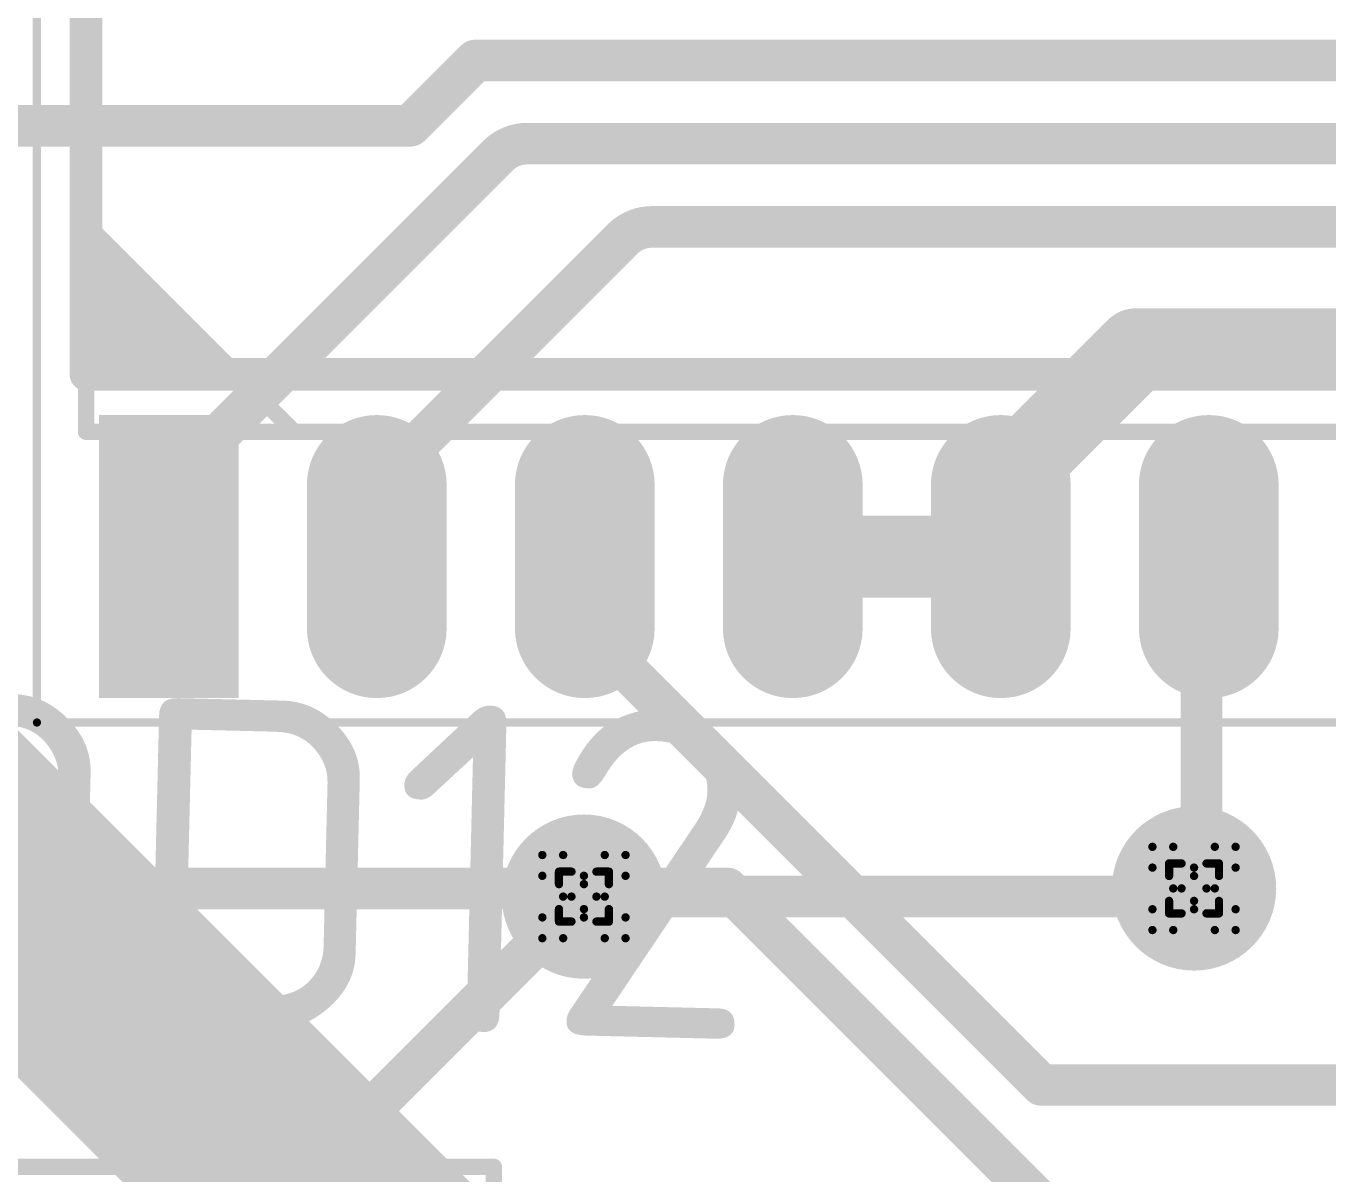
# Model space of a CAD drawing. Header units: millimetres. Extents: x 3219 to 51106, y -14166 to 2063.
# Drawn here: x 5580.42 to 5588.37, y 1772.31 to 1779.32 of the extents above; entities that cross this region are included whole.
import ezdxf

# ---------------------------------------------------------------- set-up
doc = ezdxf.new("R2010")
doc.units = ezdxf.units.MM
doc.layers.get('0').update_dxf_attribs({"lineweight": 53})
for name, color, linetype in [('Bottom Layer', 5, 'Continuous'), ('Bottom Solder', 6, 'Continuous'), ('Drill Drawing', 1, 'Continuous'), ('Mechanical 13', 56, 'Continuous'), ('Mechanical 15', 56, 'Continuous'), ('Multi-Layer', 9, 'Continuous'), ('Top Layer', 1, 'Continuous'), ('Top Overlay', 2, 'Continuous'), ('Top Paste', 8, 'Continuous'), ('Top Solder', 216, 'Continuous')]:
    doc.layers.add(name, color=color, linetype=linetype)
doc.styles.add('GOST type B', font='GOST_B.TTF', dxfattribs={"height": 3.5})

# ---------------------------------------------------------------- blocks, each defined once
blk = doc.blocks.new('16_SOIC_92')
at = {"layer": 'Top Layer'}
blk.add_hatch(color=1, dxfattribs=at).paths.add_polyline_path([(-3.4745, 4.77), (-1.9495, 4.77), (-1.9495, 4.12), (-3.4745, 4.12)])
h = blk.add_hatch(color=1, dxfattribs=at)
edge = h.paths.add_edge_path()
edge.add_arc((-3.1495, 3.175), 0.325, 90, 270)
edge.add_line((-3.1495, 2.85), (-2.2745, 2.85))
edge.add_arc((-2.2745, 3.175), 0.325, 270, 450)
edge.add_line((-2.2745, 3.5), (-3.1495, 3.5))
h = blk.add_hatch(color=1, dxfattribs=at)
edge = h.paths.add_edge_path()
edge.add_arc((-3.1495, 1.905), 0.325, 90, 270)
edge.add_line((-3.1495, 1.58), (-2.2745, 1.58))
edge.add_arc((-2.2745, 1.905), 0.325, 270, 450)
edge.add_line((-2.2745, 2.23), (-3.1495, 2.23))
h = blk.add_hatch(color=1, dxfattribs=at)
edge = h.paths.add_edge_path()
edge.add_arc((-3.1495, 0.635), 0.325, 90, 270)
edge.add_line((-3.1495, 0.31), (-2.2745, 0.31))
edge.add_arc((-2.2745, 0.635), 0.325, 270, 450)
edge.add_line((-2.2745, 0.96), (-3.1495, 0.96))
h = blk.add_hatch(color=1, dxfattribs=at)
edge = h.paths.add_edge_path()
edge.add_arc((-3.1495, -0.635), 0.325, 90, 270)
edge.add_line((-3.1495, -0.96), (-2.2745, -0.96))
edge.add_arc((-2.2745, -0.635), 0.325, 270, 450)
edge.add_line((-2.2745, -0.31), (-3.1495, -0.31))
h = blk.add_hatch(color=1, dxfattribs=at)
edge = h.paths.add_edge_path()
edge.add_arc((-3.1495, -1.905), 0.325, 90, 270)
edge.add_line((-3.1495, -2.23), (-2.2745, -2.23))
edge.add_arc((-2.2745, -1.905), 0.325, 270, 450)
edge.add_line((-2.2745, -1.58), (-3.1495, -1.58))
at = {"layer": 'Top Overlay'}
blk.add_hatch(color=2, dxfattribs=at).paths.add_polyline_path([(-1.56, 4.86), (-1.56, 4.14), (-0.84, 4.86)])
at = {"layer": 'Top Paste'}
blk.add_hatch(color=8, dxfattribs=at).paths.add_polyline_path([(-3.4745, 4.77), (-1.9495, 4.77), (-1.9495, 4.12), (-3.4745, 4.12)])
h = blk.add_hatch(color=8, dxfattribs=at)
edge = h.paths.add_edge_path()
edge.add_arc((-3.1495, 3.175), 0.325, 90, 270)
edge.add_line((-3.1495, 2.85), (-2.2745, 2.85))
edge.add_arc((-2.2745, 3.175), 0.325, 270, 450)
edge.add_line((-2.2745, 3.5), (-3.1495, 3.5))
h = blk.add_hatch(color=8, dxfattribs=at)
edge = h.paths.add_edge_path()
edge.add_arc((-3.1495, 1.905), 0.325, 90, 270)
edge.add_line((-3.1495, 1.58), (-2.2745, 1.58))
edge.add_arc((-2.2745, 1.905), 0.325, 270, 450)
edge.add_line((-2.2745, 2.23), (-3.1495, 2.23))
h = blk.add_hatch(color=8, dxfattribs=at)
edge = h.paths.add_edge_path()
edge.add_arc((-3.1495, 0.635), 0.325, 90, 270)
edge.add_line((-3.1495, 0.31), (-2.2745, 0.31))
edge.add_arc((-2.2745, 0.635), 0.325, 270, 450)
edge.add_line((-2.2745, 0.96), (-3.1495, 0.96))
h = blk.add_hatch(color=8, dxfattribs=at)
edge = h.paths.add_edge_path()
edge.add_arc((-3.1495, -0.635), 0.325, 90, 270)
edge.add_line((-3.1495, -0.96), (-2.2745, -0.96))
edge.add_arc((-2.2745, -0.635), 0.325, 270, 450)
edge.add_line((-2.2745, -0.31), (-3.1495, -0.31))
h = blk.add_hatch(color=8, dxfattribs=at)
edge = h.paths.add_edge_path()
edge.add_arc((-3.1495, -1.905), 0.325, 90, 270)
edge.add_line((-3.1495, -2.23), (-2.2745, -2.23))
edge.add_arc((-2.2745, -1.905), 0.325, 270, 450)
edge.add_line((-2.2745, -1.58), (-3.1495, -1.58))
at = {"layer": 'Top Solder'}
blk.add_hatch(color=216, dxfattribs=at).paths.add_polyline_path([(-3.5761, 4.8716), (-1.8479, 4.8716), (-1.8479, 4.0184), (-3.5761, 4.0184)])
h = blk.add_hatch(color=216, dxfattribs=at)
edge = h.paths.add_edge_path()
edge.add_arc((-3.1495, 3.175), 0.4266, 90, 270)
edge.add_line((-3.1495, 2.7484), (-2.2745, 2.7484))
edge.add_arc((-2.2745, 3.175), 0.4266, 270, 450)
edge.add_line((-2.2745, 3.6016), (-3.1495, 3.6016))
h = blk.add_hatch(color=216, dxfattribs=at)
edge = h.paths.add_edge_path()
edge.add_arc((-3.1495, 1.905), 0.4266, 90, 270)
edge.add_line((-3.1495, 1.4784), (-2.2745, 1.4784))
edge.add_arc((-2.2745, 1.905), 0.4266, 270, 450)
edge.add_line((-2.2745, 2.3316), (-3.1495, 2.3316))
h = blk.add_hatch(color=216, dxfattribs=at)
edge = h.paths.add_edge_path()
edge.add_arc((-3.1495, 0.635), 0.4266, 90, 270)
edge.add_line((-3.1495, 0.2084), (-2.2745, 0.2084))
edge.add_arc((-2.2745, 0.635), 0.4266, 270, 450)
edge.add_line((-2.2745, 1.0616), (-3.1495, 1.0616))
h = blk.add_hatch(color=216, dxfattribs=at)
edge = h.paths.add_edge_path()
edge.add_arc((-3.1495, -0.635), 0.4266, 90, 270)
edge.add_line((-3.1495, -1.0616), (-2.2745, -1.0616))
edge.add_arc((-2.2745, -0.635), 0.4266, 270, 450)
edge.add_line((-2.2745, -0.2084), (-3.1495, -0.2084))
h = blk.add_hatch(color=216, dxfattribs=at)
edge = h.paths.add_edge_path()
edge.add_arc((-3.1495, -1.905), 0.4266, 90, 270)
edge.add_line((-3.1495, -2.3316), (-2.2745, -2.3316))
edge.add_arc((-2.2745, -1.905), 0.4266, 270, 450)
edge.add_line((-2.2745, -1.4784), (-3.1495, -1.4784))
at = {"layer": 'Mechanical 13'}
for points in [[(-0.68, 4.95, 0.1, 0.1, 0), (-1.95, 3.68, 0.1, 0.1, 0)], [(-1.95, 4.95, 0.1, 0.1, 0), (-1.95, -4.95, 0.1, 0.1, 0)], [(-1.95, 4.95, 0.1, 0.1, 0), (1.95, 4.95, 0.1, 0.1, 0)]]:
    blk.add_lwpolyline(points, format="xyseb", dxfattribs=at)
for points in [[(-1.975, 4.95, 0.05, 0.05, 1), (-1.925, 4.95, 0.05, 0.05, 1)], [(-1.975, 4.95, 0.05, 0.05, 1), (-1.925, 4.95, 0.05, 0.05, 1)], [(-0.705, 4.95, 0.05, 0.05, 1), (-0.655, 4.95, 0.05, 0.05, 1)], [(-1.975, 3.68, 0.05, 0.05, 1), (-1.925, 3.68, 0.05, 0.05, 1)]]:
    blk.add_lwpolyline(points, format="xyseb", close=True, dxfattribs=at)
at = {"layer": 'Mechanical 15'}
for points in [[(-3.725, 5.25, 0.05, 0.05, 0), (-3.725, -5.25, 0.05, 0.05, 0)], [(-3.725, 5.25, 0.05, 0.05, 0), (3.725, 5.25, 0.05, 0.05, 0)]]:
    blk.add_lwpolyline(points, format="xyseb", dxfattribs=at)
blk.add_lwpolyline([(-3.7375, 5.25, 0.025, 0.025, 1), (-3.7125, 5.25, 0.025, 0.025, 1)], format="xyseb", close=True, dxfattribs=at)
blk.add_lwpolyline([(-3.7375, 5.25, 0.025, 0.025, 1), (-3.7125, 5.25, 0.025, 0.025, 1)], format="xyseb", close=True, dxfattribs=at)
at = {"layer": 'Top Overlay'}
for points in [[(-1.6, 4.95, 0.2, 0.2, 0), (-1.6, -4.95, 0.2, 0.2, 0)], [(-1.6, 4.95, 0.2, 0.2, 0), (1.6, 4.95, 0.2, 0.2, 0)]]:
    blk.add_lwpolyline(points, format="xyseb", dxfattribs=at)
blk.add_lwpolyline([(-1.65, 4.95, 0.1, 0.1, 1), (-1.55, 4.95, 0.1, 0.1, 1)], format="xyseb", close=True, dxfattribs=at)
blk.add_lwpolyline([(-1.65, 4.95, 0.1, 0.1, 1), (-1.55, 4.95, 0.1, 0.1, 1)], format="xyseb", close=True, dxfattribs=at)
blk = doc.blocks.new('_10_17__L5_6_121')
at = {"layer": 'Bottom Layer'}
h = blk.add_hatch(color=5, dxfattribs=at)
edge = h.paths.add_edge_path()
edge.add_arc((0, 0), 0.5, 0, 360)
h = blk.add_hatch(color=5, dxfattribs=at)
edge = h.paths.add_edge_path()
edge.add_arc((5, 0), 0.5, 0, 360)
at = {"layer": 'Bottom Solder'}
h = blk.add_hatch(color=6, dxfattribs=at)
edge = h.paths.add_edge_path()
edge.add_arc((0, 0), 0.6016, 0, 360)
h = blk.add_hatch(color=6, dxfattribs=at)
edge = h.paths.add_edge_path()
edge.add_arc((5, 0), 0.6016, 0, 360)
at = {"layer": 'Multi-Layer'}
h = blk.add_hatch(color=9, dxfattribs=at)
edge = h.paths.add_edge_path()
edge.add_arc((0, 0), 0.5, 0, 360)
h = blk.add_hatch(color=9, dxfattribs=at)
edge = h.paths.add_edge_path()
edge.add_arc((5, 0), 0.5, 0, 360)
at = {"layer": 'Top Layer'}
h = blk.add_hatch(color=1, dxfattribs=at)
edge = h.paths.add_edge_path()
edge.add_arc((0, 0), 0.5, 0, 360)
h = blk.add_hatch(color=1, dxfattribs=at)
edge = h.paths.add_edge_path()
edge.add_arc((5, 0), 0.5, 0, 360)
at = {"layer": 'Top Solder'}
h = blk.add_hatch(color=216, dxfattribs=at)
edge = h.paths.add_edge_path()
edge.add_arc((0, 0), 0.6016, 0, 360)
h = blk.add_hatch(color=216, dxfattribs=at)
edge = h.paths.add_edge_path()
edge.add_arc((5, 0), 0.6016, 0, 360)
at = {"layer": 'Mechanical 13'}
for points in [[(-0.3, -1, 0.1, 0.1, 0), (-0.3, 1, 0.1, 0.1, 0)], [(-0.3, 1, 0.1, 0.1, 0), (5.3, 1, 0.1, 0.1, 0)], [(5.3, 1, 0.1, 0.1, 0), (5.3, -1, 0.1, 0.1, 0)], [(-0.3, -1, 0.1, 0.1, 0), (5.3, -1, 0.1, 0.1, 0)]]:
    blk.add_lwpolyline(points, format="xyseb", dxfattribs=at)
for points in [[(-0.325, 1, 0.05, 0.05, 1), (-0.275, 1, 0.05, 0.05, 1)], [(-0.325, 1, 0.05, 0.05, 1), (-0.275, 1, 0.05, 0.05, 1)], [(5.275, 1, 0.05, 0.05, 1), (5.325, 1, 0.05, 0.05, 1)], [(5.275, 1, 0.05, 0.05, 1), (5.325, 1, 0.05, 0.05, 1)], [(-0.325, -1, 0.05, 0.05, 1), (-0.275, -1, 0.05, 0.05, 1)], [(-0.325, -1, 0.05, 0.05, 1), (-0.275, -1, 0.05, 0.05, 1)], [(5.275, -1, 0.05, 0.05, 1), (5.325, -1, 0.05, 0.05, 1)], [(5.275, -1, 0.05, 0.05, 1), (5.325, -1, 0.05, 0.05, 1)]]:
    blk.add_lwpolyline(points, format="xyseb", close=True, dxfattribs=at)
at = {"layer": 'Top Overlay'}
for points in [[(-0.3, 1, 0.1, 0.1, 0), (-0.3, 0.7, 0.1, 0.1, 0)], [(-0.3, 1, 0.1, 0.1, 0), (5.3, 1, 0.1, 0.1, 0)], [(5.3, 1, 0.1, 0.1, 0), (5.3, 0.7, 0.1, 0.1, 0)], [(-0.3, -1, 0.1, 0.1, 0), (-0.3, -0.7, 0.1, 0.1, 0)], [(5.3, -1, 0.1, 0.1, 0), (5.3, -0.7, 0.1, 0.1, 0)], [(-0.3, -1, 0.1, 0.1, 0), (5.3, -1, 0.1, 0.1, 0)]]:
    blk.add_lwpolyline(points, format="xyseb", dxfattribs=at)
for points in [[(-0.325, 1, 0.05, 0.05, 1), (-0.275, 1, 0.05, 0.05, 1)], [(-0.325, 1, 0.05, 0.05, 1), (-0.275, 1, 0.05, 0.05, 1)], [(5.275, 1, 0.05, 0.05, 1), (5.325, 1, 0.05, 0.05, 1)], [(5.275, 1, 0.05, 0.05, 1), (5.325, 1, 0.05, 0.05, 1)], [(-0.325, 0.7, 0.05, 0.05, 1), (-0.275, 0.7, 0.05, 0.05, 1)], [(5.275, 0.7, 0.05, 0.05, 1), (5.325, 0.7, 0.05, 0.05, 1)], [(-0.325, -0.7, 0.05, 0.05, 1), (-0.275, -0.7, 0.05, 0.05, 1)], [(5.275, -0.7, 0.05, 0.05, 1), (5.325, -0.7, 0.05, 0.05, 1)], [(-0.325, -1, 0.05, 0.05, 1), (-0.275, -1, 0.05, 0.05, 1)], [(-0.325, -1, 0.05, 0.05, 1), (-0.275, -1, 0.05, 0.05, 1)], [(5.275, -1, 0.05, 0.05, 1), (5.325, -1, 0.05, 0.05, 1)], [(5.275, -1, 0.05, 0.05, 1), (5.325, -1, 0.05, 0.05, 1)]]:
    blk.add_lwpolyline(points, format="xyseb", close=True, dxfattribs=at)

msp = doc.modelspace()

# ---------------------------------------------------------------- hatches: boundary and pattern name
at = {"layer": 'Bottom Layer'}
h = msp.add_hatch(color=5, dxfattribs=at)
edge = h.paths.add_edge_path()
edge.add_arc((5587.5535, 1774.0581), 0.4, 0, 360)
h = msp.add_hatch(color=5, dxfattribs=at)
edge = h.paths.add_edge_path()
edge.add_arc((5583.8285, 1774.0081), 0.4, 0, 360)
at = {"layer": 'Bottom Solder'}
h = msp.add_hatch(color=6, dxfattribs=at)
edge = h.paths.add_edge_path()
edge.add_arc((5583.8285, 1774.0081), 0.5016, 0, 360)
h = msp.add_hatch(color=6, dxfattribs=at)
edge = h.paths.add_edge_path()
edge.add_arc((5587.5535, 1774.0581), 0.5016, 0, 360)
at = {"layer": 'Top Layer'}
h = msp.add_hatch(color=1, dxfattribs=at)
edge = h.paths.add_edge_path()
edge.add_arc((5587.5535, 1774.0581), 0.4, 0, 360)
h = msp.add_hatch(color=1, dxfattribs=at)
edge = h.paths.add_edge_path()
edge.add_arc((5583.8285, 1774.0081), 0.4, 0, 360)
at = {"layer": 'Top Solder'}
h = msp.add_hatch(color=216, dxfattribs=at)
edge = h.paths.add_edge_path()
edge.add_arc((5583.8285, 1774.0081), 0.5016, 0, 360)
h = msp.add_hatch(color=216, dxfattribs=at)
edge = h.paths.add_edge_path()
edge.add_arc((5587.5535, 1774.0581), 0.5016, 0, 360)

# ---------------------------------------------------------------- linework, layer by layer
at = {"layer": 'Bottom Layer'}
for points in [[(5579.2285, 1775.1081, 1.5, 1.5, 0), (5582.9785, 1771.3581, 1.5, 1.5, 0)], [(5587.5035, 1774.0081, 0.254, 0.254, 0), (5587.5535, 1774.0581, 0.254, 0.254, 0)], [(5583.8285, 1774.0081, 0.254, 0.254, 0), (5587.5035, 1774.0081, 0.254, 0.254, 0)]]:
    msp.add_lwpolyline(points, format="xyseb", dxfattribs=at)
for points in [[(5587.49, 1774.0581, 0.127, 0.127, 1), (5587.617, 1774.0581, 0.127, 0.127, 1)], [(5583.765, 1774.0081, 0.127, 0.127, 1), (5583.892, 1774.0081, 0.127, 0.127, 1)], [(5587.44, 1774.0081, 0.127, 0.127, 1), (5587.567, 1774.0081, 0.127, 0.127, 1)], [(5587.44, 1774.0081, 0.127, 0.127, 1), (5587.567, 1774.0081, 0.127, 0.127, 1)]]:
    msp.add_lwpolyline(points, format="xyseb", close=True, dxfattribs=at)
at = {"layer": 'Drill Drawing'}
for points in [[(5587.2995, 1774.1851, 0.0508, 0.0508, 0), (5587.2995, 1774.3121, 0.0508, 0.0508, 0)], [(5587.2995, 1774.3121, 0.0508, 0.0508, 0), (5587.4265, 1774.3121, 0.0508, 0.0508, 0)], [(5587.4265, 1774.3121, 0.0508, 0.0508, 0), (5587.5535, 1774.1851, 0.0508, 0.0508, 0)], [(5587.5535, 1774.1851, 0.0508, 0.0508, 0), (5587.6805, 1774.3121, 0.0508, 0.0508, 0)], [(5587.6805, 1774.3121, 0.0508, 0.0508, 0), (5587.8075, 1774.3121, 0.0508, 0.0508, 0)], [(5587.8075, 1774.1851, 0.0508, 0.0508, 0), (5587.8075, 1774.3121, 0.0508, 0.0508, 0)], [(5583.5745, 1774.1351, 0.0508, 0.0508, 0), (5583.5745, 1774.2621, 0.0508, 0.0508, 0)], [(5583.5745, 1774.2621, 0.0508, 0.0508, 0), (5583.7015, 1774.2621, 0.0508, 0.0508, 0)], [(5583.7015, 1774.2621, 0.0508, 0.0508, 0), (5583.8285, 1774.1351, 0.0508, 0.0508, 0)], [(5583.8285, 1774.1351, 0.0508, 0.0508, 0), (5583.9555, 1774.2621, 0.0508, 0.0508, 0)], [(5583.9555, 1774.2621, 0.0508, 0.0508, 0), (5584.0825, 1774.2621, 0.0508, 0.0508, 0)], [(5584.0825, 1774.1351, 0.0508, 0.0508, 0), (5584.0825, 1774.2621, 0.0508, 0.0508, 0)], [(5583.6761, 1774.0843, 0.0508, 0.0508, 0), (5583.6761, 1774.1605, 0.0508, 0.0508, 0)], [(5583.6761, 1774.1605, 0.0508, 0.0508, 0), (5583.7523, 1774.1605, 0.0508, 0.0508, 0)], [(5583.7523, 1774.1605, 0.0508, 0.0508, 0), (5583.8285, 1774.0843, 0.0508, 0.0508, 0)], [(5583.8285, 1774.0843, 0.0508, 0.0508, 0), (5583.9047, 1774.1605, 0.0508, 0.0508, 0)], [(5583.9047, 1774.1605, 0.0508, 0.0508, 0), (5583.9809, 1774.1605, 0.0508, 0.0508, 0)], [(5583.9809, 1774.0843, 0.0508, 0.0508, 0), (5583.9809, 1774.1605, 0.0508, 0.0508, 0)], [(5587.2995, 1774.1851, 0.0508, 0.0508, 0), (5587.4265, 1774.0581, 0.0508, 0.0508, 0)], [(5587.4011, 1774.1343, 0.0508, 0.0508, 0), (5587.4011, 1774.2105, 0.0508, 0.0508, 0)], [(5587.4011, 1774.2105, 0.0508, 0.0508, 0), (5587.4773, 1774.2105, 0.0508, 0.0508, 0)], [(5587.4773, 1774.2105, 0.0508, 0.0508, 0), (5587.5535, 1774.1343, 0.0508, 0.0508, 0)], [(5587.5535, 1774.1343, 0.0508, 0.0508, 0), (5587.6297, 1774.2105, 0.0508, 0.0508, 0)], [(5587.6297, 1774.2105, 0.0508, 0.0508, 0), (5587.7059, 1774.2105, 0.0508, 0.0508, 0)], [(5587.6805, 1774.0581, 0.0508, 0.0508, 0), (5587.8075, 1774.1851, 0.0508, 0.0508, 0)], [(5587.7059, 1774.1343, 0.0508, 0.0508, 0), (5587.7059, 1774.2105, 0.0508, 0.0508, 0)], [(5583.5745, 1774.1351, 0.0508, 0.0508, 0), (5583.7015, 1774.0081, 0.0508, 0.0508, 0)], [(5583.6761, 1774.0843, 0.0508, 0.0508, 0), (5583.7523, 1774.0081, 0.0508, 0.0508, 0)], [(5583.9047, 1774.0081, 0.0508, 0.0508, 0), (5583.9809, 1774.0843, 0.0508, 0.0508, 0)], [(5583.9555, 1774.0081, 0.0508, 0.0508, 0), (5584.0825, 1774.1351, 0.0508, 0.0508, 0)], [(5587.4011, 1774.1343, 0.0508, 0.0508, 0), (5587.4773, 1774.0581, 0.0508, 0.0508, 0)], [(5587.6297, 1774.0581, 0.0508, 0.0508, 0), (5587.7059, 1774.1343, 0.0508, 0.0508, 0)], [(5583.5745, 1773.8811, 0.0508, 0.0508, 0), (5583.7015, 1774.0081, 0.0508, 0.0508, 0)], [(5583.6761, 1773.9319, 0.0508, 0.0508, 0), (5583.7523, 1774.0081, 0.0508, 0.0508, 0)], [(5583.9047, 1774.0081, 0.0508, 0.0508, 0), (5583.9809, 1773.9319, 0.0508, 0.0508, 0)], [(5583.9555, 1774.0081, 0.0508, 0.0508, 0), (5584.0825, 1773.8811, 0.0508, 0.0508, 0)], [(5587.2995, 1773.9311, 0.0508, 0.0508, 0), (5587.4265, 1774.0581, 0.0508, 0.0508, 0)], [(5587.4011, 1773.9819, 0.0508, 0.0508, 0), (5587.4773, 1774.0581, 0.0508, 0.0508, 0)], [(5587.6297, 1774.0581, 0.0508, 0.0508, 0), (5587.7059, 1773.9819, 0.0508, 0.0508, 0)], [(5587.6805, 1774.0581, 0.0508, 0.0508, 0), (5587.8075, 1773.9311, 0.0508, 0.0508, 0)], [(5583.6761, 1773.8557, 0.0508, 0.0508, 0), (5583.6761, 1773.9319, 0.0508, 0.0508, 0)], [(5583.7523, 1773.8557, 0.0508, 0.0508, 0), (5583.8285, 1773.9319, 0.0508, 0.0508, 0)], [(5583.8285, 1773.9319, 0.0508, 0.0508, 0), (5583.9047, 1773.8557, 0.0508, 0.0508, 0)], [(5583.9809, 1773.8557, 0.0508, 0.0508, 0), (5583.9809, 1773.9319, 0.0508, 0.0508, 0)], [(5587.2995, 1773.8041, 0.0508, 0.0508, 0), (5587.2995, 1773.9311, 0.0508, 0.0508, 0)], [(5587.4011, 1773.9057, 0.0508, 0.0508, 0), (5587.4011, 1773.9819, 0.0508, 0.0508, 0)], [(5587.4265, 1773.8041, 0.0508, 0.0508, 0), (5587.5535, 1773.9311, 0.0508, 0.0508, 0)], [(5587.4773, 1773.9057, 0.0508, 0.0508, 0), (5587.5535, 1773.9819, 0.0508, 0.0508, 0)], [(5587.5535, 1773.9819, 0.0508, 0.0508, 0), (5587.6297, 1773.9057, 0.0508, 0.0508, 0)], [(5587.5535, 1773.9311, 0.0508, 0.0508, 0), (5587.6805, 1773.8041, 0.0508, 0.0508, 0)], [(5587.7059, 1773.9057, 0.0508, 0.0508, 0), (5587.7059, 1773.9819, 0.0508, 0.0508, 0)], [(5587.8075, 1773.8041, 0.0508, 0.0508, 0), (5587.8075, 1773.9311, 0.0508, 0.0508, 0)], [(5583.5745, 1773.7541, 0.0508, 0.0508, 0), (5583.5745, 1773.8811, 0.0508, 0.0508, 0)], [(5583.6761, 1773.8557, 0.0508, 0.0508, 0), (5583.7523, 1773.8557, 0.0508, 0.0508, 0)], [(5583.7015, 1773.7541, 0.0508, 0.0508, 0), (5583.8285, 1773.8811, 0.0508, 0.0508, 0)], [(5583.8285, 1773.8811, 0.0508, 0.0508, 0), (5583.9555, 1773.7541, 0.0508, 0.0508, 0)], [(5583.9047, 1773.8557, 0.0508, 0.0508, 0), (5583.9809, 1773.8557, 0.0508, 0.0508, 0)], [(5584.0825, 1773.7541, 0.0508, 0.0508, 0), (5584.0825, 1773.8811, 0.0508, 0.0508, 0)], [(5587.4011, 1773.9057, 0.0508, 0.0508, 0), (5587.4773, 1773.9057, 0.0508, 0.0508, 0)], [(5587.6297, 1773.9057, 0.0508, 0.0508, 0), (5587.7059, 1773.9057, 0.0508, 0.0508, 0)], [(5587.2995, 1773.8041, 0.0508, 0.0508, 0), (5587.4265, 1773.8041, 0.0508, 0.0508, 0)], [(5587.6805, 1773.8041, 0.0508, 0.0508, 0), (5587.8075, 1773.8041, 0.0508, 0.0508, 0)], [(5583.5745, 1773.7541, 0.0508, 0.0508, 0), (5583.7015, 1773.7541, 0.0508, 0.0508, 0)], [(5583.9555, 1773.7541, 0.0508, 0.0508, 0), (5584.0825, 1773.7541, 0.0508, 0.0508, 0)]]:
    msp.add_lwpolyline(points, format="xyseb", dxfattribs=at)
for points in [[(5587.2868, 1774.3121, 0.0254, 0.0254, 1), (5587.3122, 1774.3121, 0.0254, 0.0254, 1)], [(5587.2868, 1774.3121, 0.0254, 0.0254, 1), (5587.3122, 1774.3121, 0.0254, 0.0254, 1)], [(5587.4138, 1774.3121, 0.0254, 0.0254, 1), (5587.4392, 1774.3121, 0.0254, 0.0254, 1)], [(5587.4138, 1774.3121, 0.0254, 0.0254, 1), (5587.4392, 1774.3121, 0.0254, 0.0254, 1)], [(5587.6678, 1774.3121, 0.0254, 0.0254, 1), (5587.6932, 1774.3121, 0.0254, 0.0254, 1)], [(5587.6678, 1774.3121, 0.0254, 0.0254, 1), (5587.6932, 1774.3121, 0.0254, 0.0254, 1)], [(5587.7948, 1774.3121, 0.0254, 0.0254, 1), (5587.8202, 1774.3121, 0.0254, 0.0254, 1)], [(5587.7948, 1774.3121, 0.0254, 0.0254, 1), (5587.8202, 1774.3121, 0.0254, 0.0254, 1)], [(5583.5618, 1774.2621, 0.0254, 0.0254, 1), (5583.5872, 1774.2621, 0.0254, 0.0254, 1)], [(5583.5618, 1774.2621, 0.0254, 0.0254, 1), (5583.5872, 1774.2621, 0.0254, 0.0254, 1)], [(5583.6888, 1774.2621, 0.0254, 0.0254, 1), (5583.7142, 1774.2621, 0.0254, 0.0254, 1)], [(5583.6888, 1774.2621, 0.0254, 0.0254, 1), (5583.7142, 1774.2621, 0.0254, 0.0254, 1)], [(5583.9428, 1774.2621, 0.0254, 0.0254, 1), (5583.9682, 1774.2621, 0.0254, 0.0254, 1)], [(5583.9428, 1774.2621, 0.0254, 0.0254, 1), (5583.9682, 1774.2621, 0.0254, 0.0254, 1)], [(5584.0698, 1774.2621, 0.0254, 0.0254, 1), (5584.0952, 1774.2621, 0.0254, 0.0254, 1)], [(5584.0698, 1774.2621, 0.0254, 0.0254, 1), (5584.0952, 1774.2621, 0.0254, 0.0254, 1)], [(5583.6634, 1774.1605, 0.0254, 0.0254, 1), (5583.6888, 1774.1605, 0.0254, 0.0254, 1)], [(5583.6634, 1774.1605, 0.0254, 0.0254, 1), (5583.6888, 1774.1605, 0.0254, 0.0254, 1)], [(5583.7396, 1774.1605, 0.0254, 0.0254, 1), (5583.765, 1774.1605, 0.0254, 0.0254, 1)], [(5583.7396, 1774.1605, 0.0254, 0.0254, 1), (5583.765, 1774.1605, 0.0254, 0.0254, 1)], [(5583.892, 1774.1605, 0.0254, 0.0254, 1), (5583.9174, 1774.1605, 0.0254, 0.0254, 1)], [(5583.892, 1774.1605, 0.0254, 0.0254, 1), (5583.9174, 1774.1605, 0.0254, 0.0254, 1)], [(5583.9682, 1774.1605, 0.0254, 0.0254, 1), (5583.9936, 1774.1605, 0.0254, 0.0254, 1)], [(5583.9682, 1774.1605, 0.0254, 0.0254, 1), (5583.9936, 1774.1605, 0.0254, 0.0254, 1)], [(5587.2868, 1774.1851, 0.0254, 0.0254, 1), (5587.3122, 1774.1851, 0.0254, 0.0254, 1)], [(5587.2868, 1774.1851, 0.0254, 0.0254, 1), (5587.3122, 1774.1851, 0.0254, 0.0254, 1)], [(5587.3884, 1774.2105, 0.0254, 0.0254, 1), (5587.4138, 1774.2105, 0.0254, 0.0254, 1)], [(5587.3884, 1774.2105, 0.0254, 0.0254, 1), (5587.4138, 1774.2105, 0.0254, 0.0254, 1)], [(5587.4646, 1774.2105, 0.0254, 0.0254, 1), (5587.49, 1774.2105, 0.0254, 0.0254, 1)], [(5587.4646, 1774.2105, 0.0254, 0.0254, 1), (5587.49, 1774.2105, 0.0254, 0.0254, 1)], [(5587.5408, 1774.1851, 0.0254, 0.0254, 1), (5587.5662, 1774.1851, 0.0254, 0.0254, 1)], [(5587.5408, 1774.1851, 0.0254, 0.0254, 1), (5587.5662, 1774.1851, 0.0254, 0.0254, 1)], [(5587.617, 1774.2105, 0.0254, 0.0254, 1), (5587.6424, 1774.2105, 0.0254, 0.0254, 1)], [(5587.617, 1774.2105, 0.0254, 0.0254, 1), (5587.6424, 1774.2105, 0.0254, 0.0254, 1)], [(5587.6932, 1774.2105, 0.0254, 0.0254, 1), (5587.7186, 1774.2105, 0.0254, 0.0254, 1)], [(5587.6932, 1774.2105, 0.0254, 0.0254, 1), (5587.7186, 1774.2105, 0.0254, 0.0254, 1)], [(5587.7948, 1774.1851, 0.0254, 0.0254, 1), (5587.8202, 1774.1851, 0.0254, 0.0254, 1)], [(5587.7948, 1774.1851, 0.0254, 0.0254, 1), (5587.8202, 1774.1851, 0.0254, 0.0254, 1)], [(5583.5618, 1774.1351, 0.0254, 0.0254, 1), (5583.5872, 1774.1351, 0.0254, 0.0254, 1)], [(5583.5618, 1774.1351, 0.0254, 0.0254, 1), (5583.5872, 1774.1351, 0.0254, 0.0254, 1)], [(5583.6634, 1774.0843, 0.0254, 0.0254, 1), (5583.6888, 1774.0843, 0.0254, 0.0254, 1)], [(5583.6634, 1774.0843, 0.0254, 0.0254, 1), (5583.6888, 1774.0843, 0.0254, 0.0254, 1)], [(5583.8158, 1774.1351, 0.0254, 0.0254, 1), (5583.8412, 1774.1351, 0.0254, 0.0254, 1)], [(5583.8158, 1774.1351, 0.0254, 0.0254, 1), (5583.8412, 1774.1351, 0.0254, 0.0254, 1)], [(5583.8158, 1774.0843, 0.0254, 0.0254, 1), (5583.8412, 1774.0843, 0.0254, 0.0254, 1)], [(5583.8158, 1774.0843, 0.0254, 0.0254, 1), (5583.8412, 1774.0843, 0.0254, 0.0254, 1)], [(5583.9682, 1774.0843, 0.0254, 0.0254, 1), (5583.9936, 1774.0843, 0.0254, 0.0254, 1)], [(5583.9682, 1774.0843, 0.0254, 0.0254, 1), (5583.9936, 1774.0843, 0.0254, 0.0254, 1)], [(5584.0698, 1774.1351, 0.0254, 0.0254, 1), (5584.0952, 1774.1351, 0.0254, 0.0254, 1)], [(5584.0698, 1774.1351, 0.0254, 0.0254, 1), (5584.0952, 1774.1351, 0.0254, 0.0254, 1)], [(5587.3884, 1774.1343, 0.0254, 0.0254, 1), (5587.4138, 1774.1343, 0.0254, 0.0254, 1)], [(5587.3884, 1774.1343, 0.0254, 0.0254, 1), (5587.4138, 1774.1343, 0.0254, 0.0254, 1)], [(5587.5408, 1774.1343, 0.0254, 0.0254, 1), (5587.5662, 1774.1343, 0.0254, 0.0254, 1)], [(5587.5408, 1774.1343, 0.0254, 0.0254, 1), (5587.5662, 1774.1343, 0.0254, 0.0254, 1)], [(5587.6932, 1774.1343, 0.0254, 0.0254, 1), (5587.7186, 1774.1343, 0.0254, 0.0254, 1)], [(5587.6932, 1774.1343, 0.0254, 0.0254, 1), (5587.7186, 1774.1343, 0.0254, 0.0254, 1)], [(5583.6888, 1774.0081, 0.0254, 0.0254, 1), (5583.7142, 1774.0081, 0.0254, 0.0254, 1)], [(5583.6888, 1774.0081, 0.0254, 0.0254, 1), (5583.7142, 1774.0081, 0.0254, 0.0254, 1)], [(5583.7396, 1774.0081, 0.0254, 0.0254, 1), (5583.765, 1774.0081, 0.0254, 0.0254, 1)], [(5583.7396, 1774.0081, 0.0254, 0.0254, 1), (5583.765, 1774.0081, 0.0254, 0.0254, 1)], [(5583.892, 1774.0081, 0.0254, 0.0254, 1), (5583.9174, 1774.0081, 0.0254, 0.0254, 1)], [(5583.892, 1774.0081, 0.0254, 0.0254, 1), (5583.9174, 1774.0081, 0.0254, 0.0254, 1)], [(5583.9428, 1774.0081, 0.0254, 0.0254, 1), (5583.9682, 1774.0081, 0.0254, 0.0254, 1)], [(5583.9428, 1774.0081, 0.0254, 0.0254, 1), (5583.9682, 1774.0081, 0.0254, 0.0254, 1)], [(5587.4138, 1774.0581, 0.0254, 0.0254, 1), (5587.4392, 1774.0581, 0.0254, 0.0254, 1)], [(5587.4138, 1774.0581, 0.0254, 0.0254, 1), (5587.4392, 1774.0581, 0.0254, 0.0254, 1)], [(5587.4646, 1774.0581, 0.0254, 0.0254, 1), (5587.49, 1774.0581, 0.0254, 0.0254, 1)], [(5587.4646, 1774.0581, 0.0254, 0.0254, 1), (5587.49, 1774.0581, 0.0254, 0.0254, 1)], [(5587.617, 1774.0581, 0.0254, 0.0254, 1), (5587.6424, 1774.0581, 0.0254, 0.0254, 1)], [(5587.617, 1774.0581, 0.0254, 0.0254, 1), (5587.6424, 1774.0581, 0.0254, 0.0254, 1)], [(5587.6678, 1774.0581, 0.0254, 0.0254, 1), (5587.6932, 1774.0581, 0.0254, 0.0254, 1)], [(5587.6678, 1774.0581, 0.0254, 0.0254, 1), (5587.6932, 1774.0581, 0.0254, 0.0254, 1)], [(5583.6634, 1773.9319, 0.0254, 0.0254, 1), (5583.6888, 1773.9319, 0.0254, 0.0254, 1)], [(5583.6634, 1773.9319, 0.0254, 0.0254, 1), (5583.6888, 1773.9319, 0.0254, 0.0254, 1)], [(5583.8158, 1773.9319, 0.0254, 0.0254, 1), (5583.8412, 1773.9319, 0.0254, 0.0254, 1)], [(5583.8158, 1773.9319, 0.0254, 0.0254, 1), (5583.8412, 1773.9319, 0.0254, 0.0254, 1)], [(5583.9682, 1773.9319, 0.0254, 0.0254, 1), (5583.9936, 1773.9319, 0.0254, 0.0254, 1)], [(5583.9682, 1773.9319, 0.0254, 0.0254, 1), (5583.9936, 1773.9319, 0.0254, 0.0254, 1)], [(5587.2868, 1773.9311, 0.0254, 0.0254, 1), (5587.3122, 1773.9311, 0.0254, 0.0254, 1)], [(5587.2868, 1773.9311, 0.0254, 0.0254, 1), (5587.3122, 1773.9311, 0.0254, 0.0254, 1)], [(5587.3884, 1773.9819, 0.0254, 0.0254, 1), (5587.4138, 1773.9819, 0.0254, 0.0254, 1)], [(5587.3884, 1773.9819, 0.0254, 0.0254, 1), (5587.4138, 1773.9819, 0.0254, 0.0254, 1)], [(5587.5408, 1773.9819, 0.0254, 0.0254, 1), (5587.5662, 1773.9819, 0.0254, 0.0254, 1)], [(5587.5408, 1773.9819, 0.0254, 0.0254, 1), (5587.5662, 1773.9819, 0.0254, 0.0254, 1)], [(5587.5408, 1773.9311, 0.0254, 0.0254, 1), (5587.5662, 1773.9311, 0.0254, 0.0254, 1)], [(5587.5408, 1773.9311, 0.0254, 0.0254, 1), (5587.5662, 1773.9311, 0.0254, 0.0254, 1)], [(5587.6932, 1773.9819, 0.0254, 0.0254, 1), (5587.7186, 1773.9819, 0.0254, 0.0254, 1)], [(5587.6932, 1773.9819, 0.0254, 0.0254, 1), (5587.7186, 1773.9819, 0.0254, 0.0254, 1)], [(5587.7948, 1773.9311, 0.0254, 0.0254, 1), (5587.8202, 1773.9311, 0.0254, 0.0254, 1)], [(5587.7948, 1773.9311, 0.0254, 0.0254, 1), (5587.8202, 1773.9311, 0.0254, 0.0254, 1)], [(5583.5618, 1773.8811, 0.0254, 0.0254, 1), (5583.5872, 1773.8811, 0.0254, 0.0254, 1)], [(5583.5618, 1773.8811, 0.0254, 0.0254, 1), (5583.5872, 1773.8811, 0.0254, 0.0254, 1)], [(5583.6634, 1773.8557, 0.0254, 0.0254, 1), (5583.6888, 1773.8557, 0.0254, 0.0254, 1)], [(5583.6634, 1773.8557, 0.0254, 0.0254, 1), (5583.6888, 1773.8557, 0.0254, 0.0254, 1)], [(5583.7396, 1773.8557, 0.0254, 0.0254, 1), (5583.765, 1773.8557, 0.0254, 0.0254, 1)], [(5583.7396, 1773.8557, 0.0254, 0.0254, 1), (5583.765, 1773.8557, 0.0254, 0.0254, 1)], [(5583.8158, 1773.8811, 0.0254, 0.0254, 1), (5583.8412, 1773.8811, 0.0254, 0.0254, 1)], [(5583.8158, 1773.8811, 0.0254, 0.0254, 1), (5583.8412, 1773.8811, 0.0254, 0.0254, 1)], [(5583.892, 1773.8557, 0.0254, 0.0254, 1), (5583.9174, 1773.8557, 0.0254, 0.0254, 1)], [(5583.892, 1773.8557, 0.0254, 0.0254, 1), (5583.9174, 1773.8557, 0.0254, 0.0254, 1)], [(5583.9682, 1773.8557, 0.0254, 0.0254, 1), (5583.9936, 1773.8557, 0.0254, 0.0254, 1)], [(5583.9682, 1773.8557, 0.0254, 0.0254, 1), (5583.9936, 1773.8557, 0.0254, 0.0254, 1)], [(5584.0698, 1773.8811, 0.0254, 0.0254, 1), (5584.0952, 1773.8811, 0.0254, 0.0254, 1)], [(5584.0698, 1773.8811, 0.0254, 0.0254, 1), (5584.0952, 1773.8811, 0.0254, 0.0254, 1)], [(5587.3884, 1773.9057, 0.0254, 0.0254, 1), (5587.4138, 1773.9057, 0.0254, 0.0254, 1)], [(5587.3884, 1773.9057, 0.0254, 0.0254, 1), (5587.4138, 1773.9057, 0.0254, 0.0254, 1)], [(5587.4646, 1773.9057, 0.0254, 0.0254, 1), (5587.49, 1773.9057, 0.0254, 0.0254, 1)], [(5587.4646, 1773.9057, 0.0254, 0.0254, 1), (5587.49, 1773.9057, 0.0254, 0.0254, 1)], [(5587.617, 1773.9057, 0.0254, 0.0254, 1), (5587.6424, 1773.9057, 0.0254, 0.0254, 1)], [(5587.617, 1773.9057, 0.0254, 0.0254, 1), (5587.6424, 1773.9057, 0.0254, 0.0254, 1)], [(5587.6932, 1773.9057, 0.0254, 0.0254, 1), (5587.7186, 1773.9057, 0.0254, 0.0254, 1)], [(5587.6932, 1773.9057, 0.0254, 0.0254, 1), (5587.7186, 1773.9057, 0.0254, 0.0254, 1)], [(5587.2868, 1773.8041, 0.0254, 0.0254, 1), (5587.3122, 1773.8041, 0.0254, 0.0254, 1)], [(5587.2868, 1773.8041, 0.0254, 0.0254, 1), (5587.3122, 1773.8041, 0.0254, 0.0254, 1)], [(5587.4138, 1773.8041, 0.0254, 0.0254, 1), (5587.4392, 1773.8041, 0.0254, 0.0254, 1)], [(5587.4138, 1773.8041, 0.0254, 0.0254, 1), (5587.4392, 1773.8041, 0.0254, 0.0254, 1)], [(5587.6678, 1773.8041, 0.0254, 0.0254, 1), (5587.6932, 1773.8041, 0.0254, 0.0254, 1)], [(5587.6678, 1773.8041, 0.0254, 0.0254, 1), (5587.6932, 1773.8041, 0.0254, 0.0254, 1)], [(5587.7948, 1773.8041, 0.0254, 0.0254, 1), (5587.8202, 1773.8041, 0.0254, 0.0254, 1)], [(5587.7948, 1773.8041, 0.0254, 0.0254, 1), (5587.8202, 1773.8041, 0.0254, 0.0254, 1)], [(5583.5618, 1773.7541, 0.0254, 0.0254, 1), (5583.5872, 1773.7541, 0.0254, 0.0254, 1)], [(5583.5618, 1773.7541, 0.0254, 0.0254, 1), (5583.5872, 1773.7541, 0.0254, 0.0254, 1)], [(5583.6888, 1773.7541, 0.0254, 0.0254, 1), (5583.7142, 1773.7541, 0.0254, 0.0254, 1)], [(5583.6888, 1773.7541, 0.0254, 0.0254, 1), (5583.7142, 1773.7541, 0.0254, 0.0254, 1)], [(5583.9428, 1773.7541, 0.0254, 0.0254, 1), (5583.9682, 1773.7541, 0.0254, 0.0254, 1)], [(5583.9428, 1773.7541, 0.0254, 0.0254, 1), (5583.9682, 1773.7541, 0.0254, 0.0254, 1)], [(5584.0698, 1773.7541, 0.0254, 0.0254, 1), (5584.0952, 1773.7541, 0.0254, 0.0254, 1)], [(5584.0698, 1773.7541, 0.0254, 0.0254, 1), (5584.0952, 1773.7541, 0.0254, 0.0254, 1)]]:
    msp.add_lwpolyline(points, format="xyseb", close=True, dxfattribs=at)
at = {"layer": 'Top Layer'}
for points in [[(5582.7676, 1778.7141, 0.254, 0.254, 0), (5583.1666, 1779.1131, 0.254, 0.254, 0)], [(5583.1666, 1779.1131, 0.254, 0.254, 0), (5590.942, 1779.1131, 0.254, 0.254, 0)], [(5579.1337, 1778.7141, 0.254, 0.254, 0), (5582.7676, 1778.7141, 0.254, 0.254, 0)], [(5583.3299, 1778.5543, 0.254, 0.254, -0.162278), (5583.4823, 1778.6051, 0.254, 0.254, 0)], [(5583.4823, 1778.6051, 0.254, 0.254, 0), (5590.6263, 1778.6051, 0.254, 0.254, 0)], [(5581.2935, 1776.5216, 0.254, 0.254, 0), (5583.3031, 1778.5312, 0.254, 0.254, 0)], [(5583.3031, 1778.5312, 0.254, 0.254, -0.0005), (5583.3035, 1778.5316, 0.254, 0.254, 0)], [(5583.3035, 1778.5316, 0.254, 0.254, -0.034302), (5583.3299, 1778.5543, 0.254, 0.254, 0)], [(5584.0646, 1778.0227, 0.254, 0.254, -0.03549), (5584.0919, 1778.0463, 0.254, 0.254, 0)], [(5584.0919, 1778.0463, 0.254, 0.254, -0.162278), (5584.2443, 1778.0971, 0.254, 0.254, 0)], [(5584.2443, 1778.0971, 0.254, 0.254, 0), (5590.4159, 1778.0971, 0.254, 0.254, 0)], [(5582.5635, 1776.5216, 0.254, 0.254, 0), (5584.0646, 1778.0227, 0.254, 0.254, 0)], [(5586.3735, 1776.5216, 0.5, 0.5, 0), (5587.2025, 1777.3506, 0.5, 0.5, 0)], [(5587.2025, 1777.3506, 0.5, 0.5, 0), (5589.3545, 1777.3506, 0.5, 0.5, 0)], [(5586.3735, 1776.0841, 0.5, 0.5, 0), (5586.3735, 1776.5216, 0.5, 0.5, 0)], [(5581.2935, 1776.0841, 0.254, 0.254, 0), (5581.2935, 1776.5216, 0.254, 0.254, 0)], [(5582.5635, 1776.0841, 0.254, 0.254, 0), (5582.5635, 1776.5216, 0.254, 0.254, 0)], [(5585.1035, 1776.0841, 0.5, 0.5, 0), (5586.3735, 1776.0841, 0.5, 0.5, 0)], [(5583.8335, 1775.6466, 0.254, 0.254, 0), (5583.8335, 1776.0841, 0.254, 0.254, 0)], [(5587.5985, 1776.0391, 0.254, 0.254, 0), (5587.6435, 1776.0841, 0.254, 0.254, 0)], [(5587.5985, 1774.1031, 0.254, 0.254, 0), (5587.5985, 1776.0391, 0.254, 0.254, 0)], [(5583.8335, 1775.6466, 0.254, 0.254, 0), (5586.622, 1772.8581, 0.254, 0.254, 0)], [(5578.6337, 1774.0581, 0.254, 0.254, 0), (5584.7036, 1774.0581, 0.254, 0.254, 0)], [(5584.7036, 1774.0581, 0.254, 0.254, 0), (5588.1286, 1770.6331, 0.254, 0.254, 0)], [(5587.5535, 1774.0581, 0.254, 0.254, 0), (5587.5985, 1774.1031, 0.254, 0.254, 0)], [(5581.7635, 1771.9431, 0.254, 0.254, 0), (5583.8285, 1774.0081, 0.254, 0.254, 0)], [(5586.622, 1772.8581, 0.254, 0.254, 0), (5593.148, 1772.8581, 0.254, 0.254, 0)]]:
    msp.add_lwpolyline(points, format="xyseb", dxfattribs=at)
for points in [[(5583.1031, 1779.1131, 0.127, 0.127, 1), (5583.2301, 1779.1131, 0.127, 0.127, 1)], [(5583.1031, 1779.1131, 0.127, 0.127, 1), (5583.2301, 1779.1131, 0.127, 0.127, 1)], [(5582.7041, 1778.7141, 0.127, 0.127, 1), (5582.8311, 1778.7141, 0.127, 0.127, 1)], [(5582.7041, 1778.7141, 0.127, 0.127, 1), (5582.8311, 1778.7141, 0.127, 0.127, 1)], [(5583.4188, 1778.6051, 0.127, 0.127, 1), (5583.5458, 1778.6051, 0.127, 0.127, 1)], [(5583.4188, 1778.6051, 0.127, 0.127, 1), (5583.5458, 1778.6051, 0.127, 0.127, 1)], [(5583.2396, 1778.5312, 0.127, 0.127, 1), (5583.3666, 1778.5312, 0.127, 0.127, 1)], [(5583.2396, 1778.5312, 0.127, 0.127, 1), (5583.3666, 1778.5312, 0.127, 0.127, 1)], [(5583.24, 1778.5316, 0.127, 0.127, 1), (5583.367, 1778.5316, 0.127, 0.127, 1)], [(5583.24, 1778.5316, 0.127, 0.127, 1), (5583.367, 1778.5316, 0.127, 0.127, 1)], [(5583.2664, 1778.5543, 0.127, 0.127, 1), (5583.3934, 1778.5543, 0.127, 0.127, 1)], [(5583.2664, 1778.5543, 0.127, 0.127, 1), (5583.3934, 1778.5543, 0.127, 0.127, 1)], [(5584.0284, 1778.0463, 0.127, 0.127, 1), (5584.1554, 1778.0463, 0.127, 0.127, 1)], [(5584.0284, 1778.0463, 0.127, 0.127, 1), (5584.1554, 1778.0463, 0.127, 0.127, 1)], [(5584.1808, 1778.0971, 0.127, 0.127, 1), (5584.3078, 1778.0971, 0.127, 0.127, 1)], [(5584.1808, 1778.0971, 0.127, 0.127, 1), (5584.3078, 1778.0971, 0.127, 0.127, 1)], [(5584.0011, 1778.0227, 0.127, 0.127, 1), (5584.1281, 1778.0227, 0.127, 0.127, 1)], [(5584.0011, 1778.0227, 0.127, 0.127, 1), (5584.1281, 1778.0227, 0.127, 0.127, 1)], [(5587.0775, 1777.3506, 0.25, 0.25, 1), (5587.3275, 1777.3506, 0.25, 0.25, 1)], [(5587.0775, 1777.3506, 0.25, 0.25, 1), (5587.3275, 1777.3506, 0.25, 0.25, 1)], [(5586.2485, 1776.5216, 0.25, 0.25, 1), (5586.4985, 1776.5216, 0.25, 0.25, 1)], [(5586.2485, 1776.5216, 0.25, 0.25, 1), (5586.4985, 1776.5216, 0.25, 0.25, 1)], [(5581.23, 1776.5216, 0.127, 0.127, 1), (5581.357, 1776.5216, 0.127, 0.127, 1)], [(5581.23, 1776.5216, 0.127, 0.127, 1), (5581.357, 1776.5216, 0.127, 0.127, 1)], [(5582.5, 1776.5216, 0.127, 0.127, 1), (5582.627, 1776.5216, 0.127, 0.127, 1)], [(5582.5, 1776.5216, 0.127, 0.127, 1), (5582.627, 1776.5216, 0.127, 0.127, 1)], [(5584.9785, 1776.0841, 0.25, 0.25, 1), (5585.2285, 1776.0841, 0.25, 0.25, 1)], [(5586.2485, 1776.0841, 0.25, 0.25, 1), (5586.4985, 1776.0841, 0.25, 0.25, 1)], [(5586.2485, 1776.0841, 0.25, 0.25, 1), (5586.4985, 1776.0841, 0.25, 0.25, 1)], [(5581.23, 1776.0841, 0.127, 0.127, 1), (5581.357, 1776.0841, 0.127, 0.127, 1)], [(5582.5, 1776.0841, 0.127, 0.127, 1), (5582.627, 1776.0841, 0.127, 0.127, 1)], [(5583.77, 1776.0841, 0.127, 0.127, 1), (5583.897, 1776.0841, 0.127, 0.127, 1)], [(5587.535, 1776.0391, 0.127, 0.127, 1), (5587.662, 1776.0391, 0.127, 0.127, 1)], [(5587.535, 1776.0391, 0.127, 0.127, 1), (5587.662, 1776.0391, 0.127, 0.127, 1)], [(5587.58, 1776.0841, 0.127, 0.127, 1), (5587.707, 1776.0841, 0.127, 0.127, 1)], [(5583.77, 1775.6466, 0.127, 0.127, 1), (5583.897, 1775.6466, 0.127, 0.127, 1)], [(5583.77, 1775.6466, 0.127, 0.127, 1), (5583.897, 1775.6466, 0.127, 0.127, 1)], [(5584.6401, 1774.0581, 0.127, 0.127, 1), (5584.7671, 1774.0581, 0.127, 0.127, 1)], [(5584.6401, 1774.0581, 0.127, 0.127, 1), (5584.7671, 1774.0581, 0.127, 0.127, 1)], [(5587.49, 1774.0581, 0.127, 0.127, 1), (5587.617, 1774.0581, 0.127, 0.127, 1)], [(5587.535, 1774.1031, 0.127, 0.127, 1), (5587.662, 1774.1031, 0.127, 0.127, 1)], [(5587.535, 1774.1031, 0.127, 0.127, 1), (5587.662, 1774.1031, 0.127, 0.127, 1)], [(5583.765, 1774.0081, 0.127, 0.127, 1), (5583.892, 1774.0081, 0.127, 0.127, 1)], [(5586.5585, 1772.8581, 0.127, 0.127, 1), (5586.6855, 1772.8581, 0.127, 0.127, 1)], [(5586.5585, 1772.8581, 0.127, 0.127, 1), (5586.6855, 1772.8581, 0.127, 0.127, 1)]]:
    msp.add_lwpolyline(points, format="xyseb", close=True, dxfattribs=at)

# ---------------------------------------------------------------- block references
at = {"rotation": 90}
msp.add_blockref('16_SOIC_92', (5585.7385, 1778.7961), dxfattribs=at)
msp.add_blockref('_10_17__L5_6_121', (5577.9785, 1771.3581))

# ---------------------------------------------------------------- texts
at = {"layer": 'Top Overlay', "style": 'GOST type B'}
msp.add_text('DD12', height=2, rotation=358.62498, dxfattribs=at).set_placement((5579.3409, 1773.2677))

doc.saveas('drawing.dxf')
